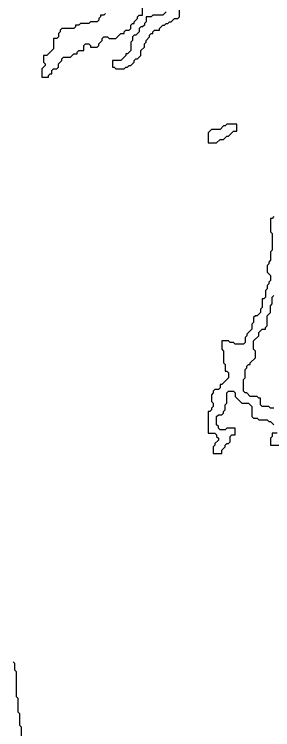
# Model space of a CAD drawing. Header units: metres. Extents: x 0 to 100, y 0 to 141.
# Drawn here: x 55.89 to 59.73, y 116.04 to 126.69 of the extents above; entities that cross this region are included whole.
import ezdxf

# ---------------------------------------------------------------- set-up
doc = ezdxf.new("R2010")
doc.units = ezdxf.units.M

msp = doc.modelspace()

# ---------------------------------------------------------------- linework, layer by layer
for points in [[(57.25, 126.7), (57.225, 126.675), (57.175, 126.675), (57.175, 126.65), (57.15, 126.625), (57.15, 126.6), (57.125, 126.575), (57.025, 126.575), (57, 126.55), (56.875, 126.55), (56.85, 126.525), (56.8, 126.525), (56.8, 126.5), (56.775, 126.475), (56.6, 126.475), (56.575, 126.45), (56.575, 126.425), (56.55, 126.4), (56.55, 126.35), (56.525, 126.325), (56.475, 126.325), (56.475, 126.175), (56.375, 126.075), (56.325, 126.075), (56.325, 125.975), (56.35, 125.95), (56.35, 125.925), (56.3, 125.875), (56.3, 125.75), (56.4, 125.75), (56.4, 125.775), (56.425, 125.8), (56.45, 125.8), (56.45, 125.85), (56.475, 125.875), (56.525, 125.875), (56.55, 125.9), (56.55, 125.95), (56.6, 126), (56.6, 126.025), (56.625, 126.05), (56.725, 126.05), (56.775, 126.1), (56.825, 126.1), (56.825, 126.125), (56.85, 126.15), (56.925, 126.15), (56.925, 126.225), (56.95, 126.25), (57, 126.25), (57.025, 126.225), (57.025, 126.2), (57.125, 126.2), (57.15, 126.225), (57.15, 126.25), (57.2, 126.3), (57.2, 126.325), (57.225, 126.35), (57.275, 126.35), (57.3, 126.325), (57.4, 126.325), (57.475, 126.4), (57.525, 126.4), (57.525, 126.425), (57.55, 126.45), (57.6, 126.45), (57.625, 126.475), (57.625, 126.525), (57.65, 126.55), (57.675, 126.55), (57.675, 126.575), (57.725, 126.625), (57.725, 126.65), (57.75, 126.675), (57.8, 126.675), (57.8, 126.825)], [(58.15, 126.725), (58.1, 126.675), (57.95, 126.675), (57.925, 126.65), (57.85, 126.65), (57.85, 126.575), (57.825, 126.55), (57.825, 126.525), (57.8, 126.5), (57.775, 126.5), (57.75, 126.475), (57.75, 126.425), (57.7, 126.375), (57.675, 126.375), (57.65, 126.35), (57.65, 126.3), (57.625, 126.275), (57.625, 126.15), (57.575, 126.1), (57.55, 126.1), (57.55, 126.075), (57.475, 126), (57.35, 126), (57.35, 125.9), (57.375, 125.9), (57.4, 125.875), (57.525, 125.875), (57.55, 125.9), (57.575, 125.9), (57.6, 125.925), (57.625, 125.925), (57.675, 125.975), (57.675, 126), (57.7, 126.025), (57.725, 126.025), (57.775, 126.075), (57.775, 126.15), (57.825, 126.2), (57.825, 126.25), (57.85, 126.275), (57.85, 126.3), (57.9, 126.35), (57.9, 126.375), (57.925, 126.4), (57.95, 126.4), (57.95, 126.425), (57.975, 126.45), (58.05, 126.45), (58.05, 126.475), (58.1, 126.525), (58.125, 126.525), (58.15, 126.55), (58.175, 126.55), (58.2, 126.575), (58.225, 126.575), (58.275, 126.625), (58.325, 126.625), (58.35, 126.65), (58.35, 126.75)], [(59.75, 123.675), (59.725, 123.65), (59.7, 123.65), (59.7, 123.45), (59.725, 123.425), (59.725, 123.175), (59.7, 123.15), (59.7, 123.025), (59.675, 123), (59.675, 122.975), (59.65, 122.95), (59.65, 122.85), (59.7, 122.8), (59.7, 122.725), (59.675, 122.7), (59.675, 122.675), (59.65, 122.65), (59.65, 122.6), (59.625, 122.575), (59.625, 122.475), (59.6, 122.45), (59.575, 122.45), (59.575, 122.325), (59.55, 122.3), (59.55, 122.25), (59.5, 122.2), (59.475, 122.2), (59.45, 122.175), (59.45, 122.1), (59.425, 122.075), (59.425, 122), (59.35, 121.925), (59.35, 121.9), (59.325, 121.875), (59.325, 121.8), (59.3, 121.775), (59.175, 121.775), (59.15, 121.8), (59.1, 121.8), (59.075, 121.825), (58.975, 121.825), (58.975, 121.7), (59, 121.675), (59, 121.5), (59.025, 121.475), (59.025, 121.375), (59.05, 121.375), (59.075, 121.35), (59.075, 121.275), (58.975, 121.175), (58.95, 121.175), (58.95, 121.125), (58.925, 121.1), (58.875, 121.1), (58.85, 121.075), (58.85, 121.05), (58.825, 121.025), (58.825, 120.925), (58.85, 120.9), (58.85, 120.85), (58.825, 120.825), (58.825, 120.8), (58.8, 120.775), (58.775, 120.775), (58.775, 120.45), (58.875, 120.45), (58.9, 120.425), (58.9, 120.4), (58.925, 120.375), (58.925, 120.35), (58.875, 120.3), (58.875, 120.275), (58.85, 120.25), (58.85, 120.15), (58.975, 120.15), (58.975, 120.2), (59.025, 120.25), (59.025, 120.275), (59.05, 120.3), (59.075, 120.3), (59.1, 120.325), (59.1, 120.4), (59.125, 120.425), (59.175, 120.425), (59.175, 120.525), (59.05, 120.525), (59.025, 120.5), (58.95, 120.5), (58.925, 120.525), (58.925, 120.55), (58.9, 120.575), (58.9, 120.7), (58.925, 120.725), (58.975, 120.725), (59, 120.75), (59, 120.775), (59.025, 120.8), (59.025, 120.875), (59.05, 120.9), (59.05, 121.05), (59.075, 121.075), (59.15, 121.075), (59.175, 121.05), (59.175, 121), (59.275, 120.9), (59.375, 120.9), (59.425, 120.85), (59.425, 120.7), (59.45, 120.675), (59.5, 120.675), (59.525, 120.65), (59.65, 120.65), (59.675, 120.625), (59.7, 120.625), (59.75, 120.575)], [(59.75, 120.825), (59.7, 120.825), (59.675, 120.85), (59.575, 120.85), (59.55, 120.875), (59.55, 120.975), (59.525, 120.975), (59.5, 121), (59.4, 121), (59.35, 121.05), (59.325, 121.05), (59.3, 121.075), (59.3, 121.25), (59.325, 121.275), (59.325, 121.4), (59.35, 121.425), (59.35, 121.45), (59.375, 121.475), (59.4, 121.475), (59.4, 121.5), (59.475, 121.575), (59.475, 121.675), (59.45, 121.7), (59.45, 121.825), (59.525, 121.9), (59.525, 121.95), (59.575, 122), (59.625, 122), (59.625, 122.025), (59.65, 122.05), (59.65, 122.2), (59.7, 122.25), (59.7, 122.35), (59.725, 122.375), (59.725, 122.475), (59.75, 122.5)], [(59.8, 120.45), (59.725, 120.45), (59.725, 120.4), (59.7, 120.375), (59.7, 120.275), (59.875, 120.275)], [(56, 115.15), (56, 116.075), (55.975, 116.1), (55.975, 116.275), (55.95, 116.3), (55.95, 116.5), (55.925, 116.525), (55.925, 116.9), (55.9, 116.925), (55.9, 117.025), (55.875, 117.05)]]:
    msp.add_lwpolyline(points)
msp.add_lwpolyline([(59.05, 125.05), (59.025, 125.025), (59, 125.025), (58.95, 124.975), (58.825, 124.975), (58.775, 124.925), (58.775, 124.775), (58.9, 124.775), (58.95, 124.825), (59, 124.825), (59.05, 124.875), (59.075, 124.875), (59.15, 124.95), (59.2, 124.95), (59.2, 125.05)], close=True)

doc.saveas('drawing.dxf')
